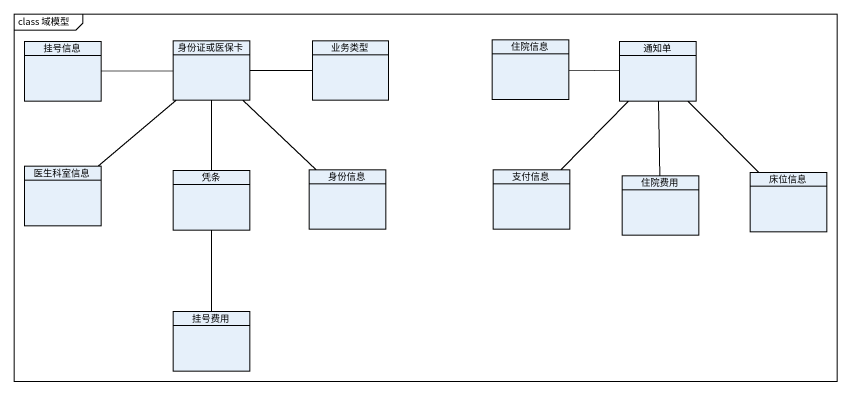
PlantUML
@startuml
mainframe class 域模型
hide circle
hide empty members
class 挂号信息
class 身份证或医保卡
class 业务类型
class 住院信息
class 通知单
class 医生科室信息
class 凭条
class 身份信息
class 支付信息
class 住院费用
class 床位信息
class 挂号费用
身份证或医保卡 -left- 挂号信息
身份证或医保卡 -right- 业务类型
身份证或医保卡 -- 医生科室信息
身份证或医保卡 -- 凭条
身份证或医保卡 -- 身份信息
通知单 -left- 住院信息
通知单 -- 支付信息
通知单 -- 住院费用
通知单 -- 床位信息
挂号费用 -up- 凭条
@enduml
